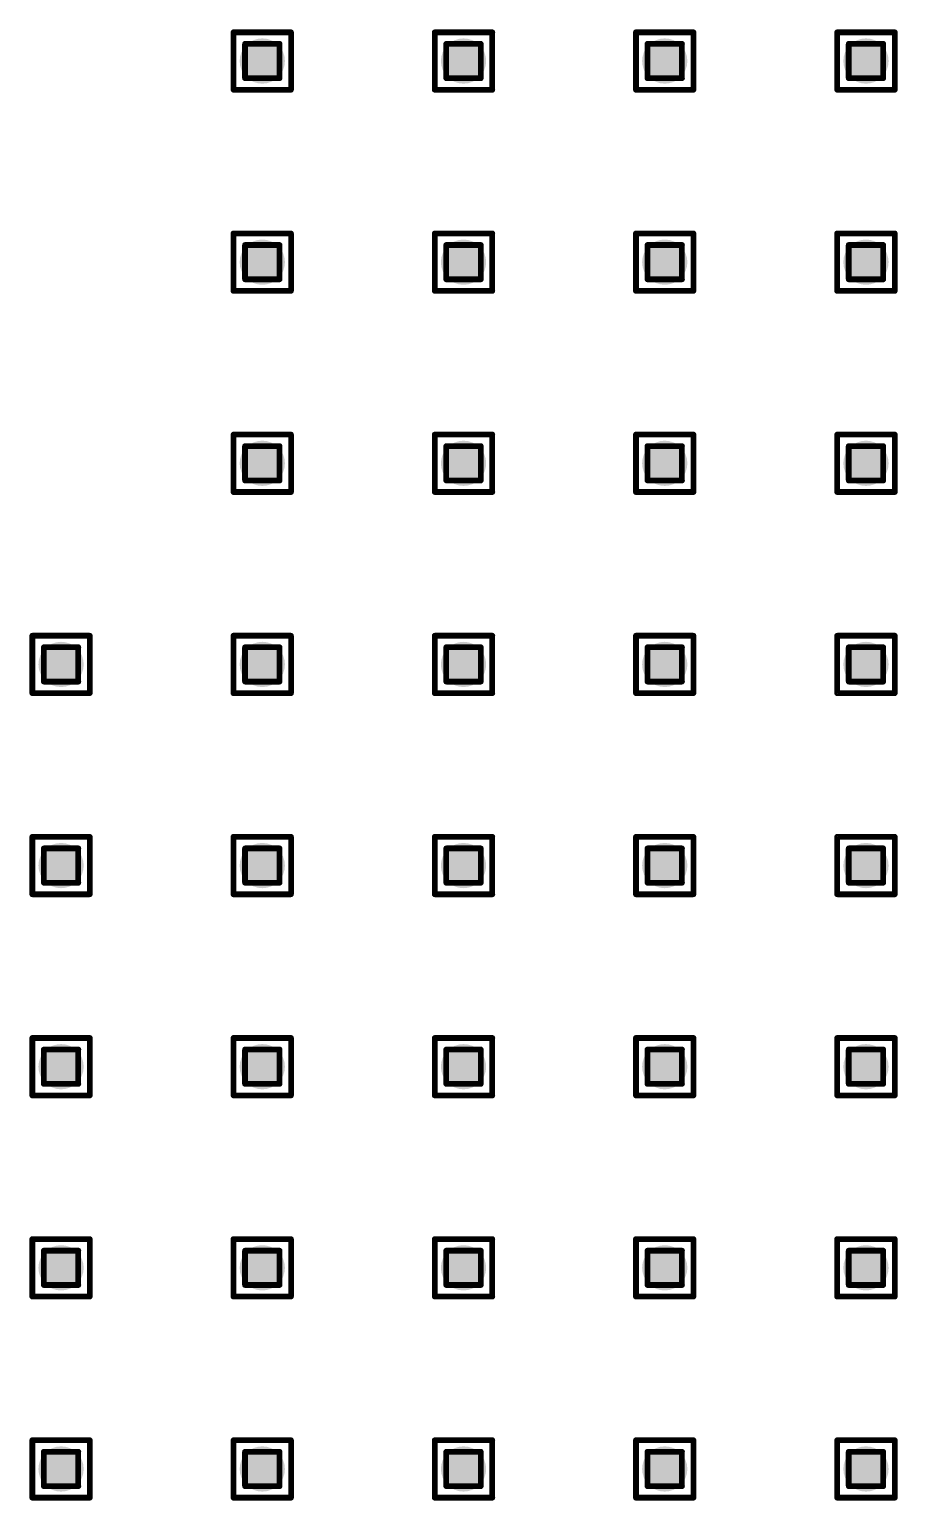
# Model space of a CAD drawing. Header units: millimetres. Extents: x -25 to 478, y -31 to 252.
# Drawn here: x 108.61 to 116.28, y 30.2 to 43.2 of the extents above; entities that cross this region are included whole.
import ezdxf

# ---------------------------------------------------------------- set-up
doc = ezdxf.new("R2010")
doc.units = ezdxf.units.MM
doc.layers.add('DrillDrawing', color=1, linetype='Continuous')
doc.layers.add('ViaHoleLayer', color=16, linetype='Continuous')

msp = doc.modelspace()

# ---------------------------------------------------------------- hatches: boundary and pattern name
at = {"layer": 'ViaHoleLayer'}
h = msp.add_hatch(color=16, dxfattribs=at)
edge = h.paths.add_edge_path()
edge.add_arc((110.668, 42.924), 0.2, 0, 360)
h = msp.add_hatch(color=16, dxfattribs=at)
edge = h.paths.add_edge_path()
edge.add_arc((112.446, 42.924), 0.2, 0, 360)
h = msp.add_hatch(color=16, dxfattribs=at)
edge = h.paths.add_edge_path()
edge.add_arc((114.224, 42.924), 0.2, 0, 360)
h = msp.add_hatch(color=16, dxfattribs=at)
edge = h.paths.add_edge_path()
edge.add_arc((116.002, 42.924), 0.2, 0, 360)
h = msp.add_hatch(color=16, dxfattribs=at)
edge = h.paths.add_edge_path()
edge.add_arc((110.668, 41.146), 0.2, 0, 360)
h = msp.add_hatch(color=16, dxfattribs=at)
edge = h.paths.add_edge_path()
edge.add_arc((112.446, 41.146), 0.2, 0, 360)
h = msp.add_hatch(color=16, dxfattribs=at)
edge = h.paths.add_edge_path()
edge.add_arc((114.224, 41.146), 0.2, 0, 360)
h = msp.add_hatch(color=16, dxfattribs=at)
edge = h.paths.add_edge_path()
edge.add_arc((116.002, 41.146), 0.2, 0, 360)
h = msp.add_hatch(color=16, dxfattribs=at)
edge = h.paths.add_edge_path()
edge.add_arc((110.668, 39.368), 0.2, 0, 360)
h = msp.add_hatch(color=16, dxfattribs=at)
edge = h.paths.add_edge_path()
edge.add_arc((112.446, 39.368), 0.2, 0, 360)
h = msp.add_hatch(color=16, dxfattribs=at)
edge = h.paths.add_edge_path()
edge.add_arc((114.224, 39.368), 0.2, 0, 360)
h = msp.add_hatch(color=16, dxfattribs=at)
edge = h.paths.add_edge_path()
edge.add_arc((116.002, 39.368), 0.2, 0, 360)
h = msp.add_hatch(color=16, dxfattribs=at)
edge = h.paths.add_edge_path()
edge.add_arc((108.89, 37.59), 0.2, 0, 360)
h = msp.add_hatch(color=16, dxfattribs=at)
edge = h.paths.add_edge_path()
edge.add_arc((110.668, 37.59), 0.2, 0, 360)
h = msp.add_hatch(color=16, dxfattribs=at)
edge = h.paths.add_edge_path()
edge.add_arc((112.446, 37.59), 0.2, 0, 360)
h = msp.add_hatch(color=16, dxfattribs=at)
edge = h.paths.add_edge_path()
edge.add_arc((114.224, 37.59), 0.2, 0, 360)
h = msp.add_hatch(color=16, dxfattribs=at)
edge = h.paths.add_edge_path()
edge.add_arc((116.002, 37.59), 0.2, 0, 360)
h = msp.add_hatch(color=16, dxfattribs=at)
edge = h.paths.add_edge_path()
edge.add_arc((108.89, 35.812), 0.2, 0, 360)
h = msp.add_hatch(color=16, dxfattribs=at)
edge = h.paths.add_edge_path()
edge.add_arc((110.668, 35.812), 0.2, 0, 360)
h = msp.add_hatch(color=16, dxfattribs=at)
edge = h.paths.add_edge_path()
edge.add_arc((112.446, 35.812), 0.2, 0, 360)
h = msp.add_hatch(color=16, dxfattribs=at)
edge = h.paths.add_edge_path()
edge.add_arc((114.224, 35.812), 0.2, 0, 360)
h = msp.add_hatch(color=16, dxfattribs=at)
edge = h.paths.add_edge_path()
edge.add_arc((116.002, 35.812), 0.2, 0, 360)
h = msp.add_hatch(color=16, dxfattribs=at)
edge = h.paths.add_edge_path()
edge.add_arc((108.89, 34.034), 0.2, 0, 360)
h = msp.add_hatch(color=16, dxfattribs=at)
edge = h.paths.add_edge_path()
edge.add_arc((110.668, 34.034), 0.2, 0, 360)
h = msp.add_hatch(color=16, dxfattribs=at)
edge = h.paths.add_edge_path()
edge.add_arc((112.446, 34.034), 0.2, 0, 360)
h = msp.add_hatch(color=16, dxfattribs=at)
edge = h.paths.add_edge_path()
edge.add_arc((114.224, 34.034), 0.2, 0, 360)
h = msp.add_hatch(color=16, dxfattribs=at)
edge = h.paths.add_edge_path()
edge.add_arc((116.002, 34.034), 0.2, 0, 360)
h = msp.add_hatch(color=16, dxfattribs=at)
edge = h.paths.add_edge_path()
edge.add_arc((108.89, 32.256), 0.2, 0, 360)
h = msp.add_hatch(color=16, dxfattribs=at)
edge = h.paths.add_edge_path()
edge.add_arc((110.668, 32.256), 0.2, 0, 360)
h = msp.add_hatch(color=16, dxfattribs=at)
edge = h.paths.add_edge_path()
edge.add_arc((112.446, 32.256), 0.2, 0, 360)
h = msp.add_hatch(color=16, dxfattribs=at)
edge = h.paths.add_edge_path()
edge.add_arc((114.224, 32.256), 0.2, 0, 360)
h = msp.add_hatch(color=16, dxfattribs=at)
edge = h.paths.add_edge_path()
edge.add_arc((116.002, 32.256), 0.2, 0, 360)
h = msp.add_hatch(color=16, dxfattribs=at)
edge = h.paths.add_edge_path()
edge.add_arc((108.89, 30.478), 0.2, 0, 360)
h = msp.add_hatch(color=16, dxfattribs=at)
edge = h.paths.add_edge_path()
edge.add_arc((110.668, 30.478), 0.2, 0, 360)
h = msp.add_hatch(color=16, dxfattribs=at)
edge = h.paths.add_edge_path()
edge.add_arc((112.446, 30.478), 0.2, 0, 360)
h = msp.add_hatch(color=16, dxfattribs=at)
edge = h.paths.add_edge_path()
edge.add_arc((114.224, 30.478), 0.2, 0, 360)
h = msp.add_hatch(color=16, dxfattribs=at)
edge = h.paths.add_edge_path()
edge.add_arc((116.002, 30.478), 0.2, 0, 360)

# ---------------------------------------------------------------- linework, layer by layer
at = {"layer": 'DrillDrawing', "const_width": 0.0508}
for points in [[(110.414, 43.178), (110.922, 43.178)], [(110.414, 42.67), (110.414, 43.178)], [(110.922, 42.67), (110.922, 43.178)], [(112.192, 43.178), (112.7, 43.178)], [(112.192, 42.67), (112.192, 43.178)], [(112.7, 42.67), (112.7, 43.178)], [(113.97, 43.178), (114.478, 43.178)], [(113.97, 42.67), (113.97, 43.178)], [(114.478, 42.67), (114.478, 43.178)], [(115.748, 43.178), (116.256, 43.178)], [(115.748, 42.67), (115.748, 43.178)], [(116.256, 42.67), (116.256, 43.178)], [(110.515, 43.076), (110.82, 43.076)], [(110.515, 42.772), (110.515, 43.076)], [(110.82, 42.772), (110.82, 43.076)], [(112.293, 43.076), (112.598, 43.076)], [(112.293, 42.772), (112.293, 43.076)], [(112.598, 42.772), (112.598, 43.076)], [(114.071, 43.076), (114.376, 43.076)], [(114.071, 42.772), (114.071, 43.076)], [(114.376, 42.772), (114.376, 43.076)], [(115.849, 43.076), (116.154, 43.076)], [(115.849, 42.772), (115.849, 43.076)], [(116.154, 42.772), (116.154, 43.076)], [(110.515, 42.772), (110.82, 42.772)], [(112.293, 42.772), (112.598, 42.772)], [(114.071, 42.772), (114.376, 42.772)], [(115.849, 42.772), (116.154, 42.772)], [(110.414, 42.67), (110.922, 42.67)], [(112.192, 42.67), (112.7, 42.67)], [(113.97, 42.67), (114.478, 42.67)], [(115.748, 42.67), (116.256, 42.67)], [(110.414, 41.4), (110.922, 41.4)], [(110.414, 40.892), (110.414, 41.4)], [(110.922, 40.892), (110.922, 41.4)], [(112.192, 41.4), (112.7, 41.4)], [(112.192, 40.892), (112.192, 41.4)], [(112.7, 40.892), (112.7, 41.4)], [(113.97, 41.4), (114.478, 41.4)], [(113.97, 40.892), (113.97, 41.4)], [(114.478, 40.892), (114.478, 41.4)], [(115.748, 41.4), (116.256, 41.4)], [(115.748, 40.892), (115.748, 41.4)], [(116.256, 40.892), (116.256, 41.4)], [(110.515, 41.298), (110.82, 41.298)], [(110.515, 40.994), (110.515, 41.298)], [(110.82, 40.994), (110.82, 41.298)], [(112.293, 41.298), (112.598, 41.298)], [(112.293, 40.994), (112.293, 41.298)], [(112.598, 40.994), (112.598, 41.298)], [(114.071, 41.298), (114.376, 41.298)], [(114.071, 40.994), (114.071, 41.298)], [(114.376, 40.994), (114.376, 41.298)], [(115.849, 41.298), (116.154, 41.298)], [(115.849, 40.994), (115.849, 41.298)], [(116.154, 40.994), (116.154, 41.298)], [(110.515, 40.994), (110.82, 40.994)], [(112.293, 40.994), (112.598, 40.994)], [(114.071, 40.994), (114.376, 40.994)], [(115.849, 40.994), (116.154, 40.994)], [(110.414, 40.892), (110.922, 40.892)], [(112.192, 40.892), (112.7, 40.892)], [(113.97, 40.892), (114.478, 40.892)], [(115.748, 40.892), (116.256, 40.892)], [(110.414, 39.622), (110.922, 39.622)], [(110.414, 39.114), (110.414, 39.622)], [(110.515, 39.52), (110.82, 39.52)], [(110.515, 39.216), (110.515, 39.52)], [(110.82, 39.216), (110.82, 39.52)], [(110.922, 39.114), (110.922, 39.622)], [(112.192, 39.622), (112.7, 39.622)], [(112.192, 39.114), (112.192, 39.622)], [(112.293, 39.52), (112.598, 39.52)], [(112.293, 39.216), (112.293, 39.52)], [(112.598, 39.216), (112.598, 39.52)], [(112.7, 39.114), (112.7, 39.622)], [(113.97, 39.622), (114.478, 39.622)], [(113.97, 39.114), (113.97, 39.622)], [(114.071, 39.52), (114.376, 39.52)], [(114.071, 39.216), (114.071, 39.52)], [(114.376, 39.216), (114.376, 39.52)], [(114.478, 39.114), (114.478, 39.622)], [(115.748, 39.622), (116.256, 39.622)], [(115.748, 39.114), (115.748, 39.622)], [(115.849, 39.52), (116.154, 39.52)], [(115.849, 39.216), (115.849, 39.52)], [(116.154, 39.216), (116.154, 39.52)], [(116.256, 39.114), (116.256, 39.622)], [(110.515, 39.216), (110.82, 39.216)], [(112.293, 39.216), (112.598, 39.216)], [(114.071, 39.216), (114.376, 39.216)], [(115.849, 39.216), (116.154, 39.216)], [(110.414, 39.114), (110.922, 39.114)], [(112.192, 39.114), (112.7, 39.114)], [(113.97, 39.114), (114.478, 39.114)], [(115.748, 39.114), (116.256, 39.114)], [(108.636, 37.844), (109.144, 37.844)], [(108.636, 37.336), (108.636, 37.844)], [(109.144, 37.336), (109.144, 37.844)], [(110.414, 37.844), (110.922, 37.844)], [(110.414, 37.336), (110.414, 37.844)], [(110.922, 37.336), (110.922, 37.844)], [(112.192, 37.844), (112.7, 37.844)], [(112.192, 37.336), (112.192, 37.844)], [(112.7, 37.336), (112.7, 37.844)], [(113.97, 37.844), (114.478, 37.844)], [(113.97, 37.336), (113.97, 37.844)], [(114.478, 37.336), (114.478, 37.844)], [(115.748, 37.844), (116.256, 37.844)], [(115.748, 37.336), (115.748, 37.844)], [(116.256, 37.336), (116.256, 37.844)], [(108.737, 37.742), (109.042, 37.742)], [(108.737, 37.438), (108.737, 37.742)], [(109.042, 37.438), (109.042, 37.742)], [(110.515, 37.742), (110.82, 37.742)], [(110.515, 37.438), (110.515, 37.742)], [(110.82, 37.438), (110.82, 37.742)], [(112.293, 37.742), (112.598, 37.742)], [(112.293, 37.438), (112.293, 37.742)], [(112.598, 37.438), (112.598, 37.742)], [(114.071, 37.742), (114.376, 37.742)], [(114.071, 37.438), (114.071, 37.742)], [(114.376, 37.438), (114.376, 37.742)], [(115.849, 37.742), (116.154, 37.742)], [(115.849, 37.438), (115.849, 37.742)], [(116.154, 37.438), (116.154, 37.742)], [(108.737, 37.438), (109.042, 37.438)], [(110.515, 37.438), (110.82, 37.438)], [(112.293, 37.438), (112.598, 37.438)], [(114.071, 37.438), (114.376, 37.438)], [(115.849, 37.438), (116.154, 37.438)], [(108.636, 37.336), (109.144, 37.336)], [(110.414, 37.336), (110.922, 37.336)], [(112.192, 37.336), (112.7, 37.336)], [(113.97, 37.336), (114.478, 37.336)], [(115.748, 37.336), (116.256, 37.336)], [(108.636, 36.066), (109.144, 36.066)], [(108.636, 35.558), (108.636, 36.066)], [(109.144, 35.558), (109.144, 36.066)], [(110.414, 36.066), (110.922, 36.066)], [(110.414, 35.558), (110.414, 36.066)], [(110.922, 35.558), (110.922, 36.066)], [(112.192, 36.066), (112.7, 36.066)], [(112.192, 35.558), (112.192, 36.066)], [(112.7, 35.558), (112.7, 36.066)], [(113.97, 36.066), (114.478, 36.066)], [(113.97, 35.558), (113.97, 36.066)], [(114.478, 35.558), (114.478, 36.066)], [(115.748, 36.066), (116.256, 36.066)], [(115.748, 35.558), (115.748, 36.066)], [(116.256, 35.558), (116.256, 36.066)], [(108.737, 35.964), (109.042, 35.964)], [(108.737, 35.66), (108.737, 35.964)], [(109.042, 35.66), (109.042, 35.964)], [(110.515, 35.964), (110.82, 35.964)], [(110.515, 35.66), (110.515, 35.964)], [(110.82, 35.66), (110.82, 35.964)], [(112.293, 35.964), (112.598, 35.964)], [(112.293, 35.66), (112.293, 35.964)], [(112.598, 35.66), (112.598, 35.964)], [(114.071, 35.964), (114.376, 35.964)], [(114.071, 35.66), (114.071, 35.964)], [(114.376, 35.66), (114.376, 35.964)], [(115.849, 35.964), (116.154, 35.964)], [(115.849, 35.66), (115.849, 35.964)], [(116.154, 35.66), (116.154, 35.964)], [(108.737, 35.66), (109.042, 35.66)], [(110.515, 35.66), (110.82, 35.66)], [(112.293, 35.66), (112.598, 35.66)], [(114.071, 35.66), (114.376, 35.66)], [(115.849, 35.66), (116.154, 35.66)], [(108.636, 35.558), (109.144, 35.558)], [(110.414, 35.558), (110.922, 35.558)], [(112.192, 35.558), (112.7, 35.558)], [(113.97, 35.558), (114.478, 35.558)], [(115.748, 35.558), (116.256, 35.558)], [(108.636, 34.288), (109.144, 34.288)], [(108.636, 33.78), (108.636, 34.288)], [(108.737, 34.186), (109.042, 34.186)], [(108.737, 33.882), (108.737, 34.186)], [(109.042, 33.882), (109.042, 34.186)], [(109.144, 33.78), (109.144, 34.288)], [(110.414, 34.288), (110.922, 34.288)], [(110.414, 33.78), (110.414, 34.288)], [(110.515, 34.186), (110.82, 34.186)], [(110.515, 33.882), (110.515, 34.186)], [(110.82, 33.882), (110.82, 34.186)], [(110.922, 33.78), (110.922, 34.288)], [(112.192, 34.288), (112.7, 34.288)], [(112.192, 33.78), (112.192, 34.288)], [(112.293, 34.186), (112.598, 34.186)], [(112.293, 33.882), (112.293, 34.186)], [(112.598, 33.882), (112.598, 34.186)], [(112.7, 33.78), (112.7, 34.288)], [(113.97, 34.288), (114.478, 34.288)], [(113.97, 33.78), (113.97, 34.288)], [(114.071, 34.186), (114.376, 34.186)], [(114.071, 33.882), (114.071, 34.186)], [(114.376, 33.882), (114.376, 34.186)], [(114.478, 33.78), (114.478, 34.288)], [(115.748, 34.288), (116.256, 34.288)], [(115.748, 33.78), (115.748, 34.288)], [(115.849, 34.186), (116.154, 34.186)], [(115.849, 33.882), (115.849, 34.186)], [(116.154, 33.882), (116.154, 34.186)], [(116.256, 33.78), (116.256, 34.288)], [(108.737, 33.882), (109.042, 33.882)], [(110.515, 33.882), (110.82, 33.882)], [(112.293, 33.882), (112.598, 33.882)], [(114.071, 33.882), (114.376, 33.882)], [(115.849, 33.882), (116.154, 33.882)], [(108.636, 33.78), (109.144, 33.78)], [(110.414, 33.78), (110.922, 33.78)], [(112.192, 33.78), (112.7, 33.78)], [(113.97, 33.78), (114.478, 33.78)], [(115.748, 33.78), (116.256, 33.78)], [(108.636, 32.51), (109.144, 32.51)], [(108.636, 32.002), (108.636, 32.51)], [(109.144, 32.002), (109.144, 32.51)], [(110.414, 32.51), (110.922, 32.51)], [(110.414, 32.002), (110.414, 32.51)], [(110.922, 32.002), (110.922, 32.51)], [(112.192, 32.51), (112.7, 32.51)], [(112.192, 32.002), (112.192, 32.51)], [(112.7, 32.002), (112.7, 32.51)], [(113.97, 32.51), (114.478, 32.51)], [(113.97, 32.002), (113.97, 32.51)], [(114.478, 32.002), (114.478, 32.51)], [(115.748, 32.51), (116.256, 32.51)], [(115.748, 32.002), (115.748, 32.51)], [(116.256, 32.002), (116.256, 32.51)], [(108.737, 32.408), (109.042, 32.408)], [(108.737, 32.104), (108.737, 32.408)], [(109.042, 32.104), (109.042, 32.408)], [(110.515, 32.408), (110.82, 32.408)], [(110.515, 32.104), (110.515, 32.408)], [(110.82, 32.104), (110.82, 32.408)], [(112.293, 32.408), (112.598, 32.408)], [(112.293, 32.104), (112.293, 32.408)], [(112.598, 32.104), (112.598, 32.408)], [(114.071, 32.408), (114.376, 32.408)], [(114.071, 32.104), (114.071, 32.408)], [(114.376, 32.104), (114.376, 32.408)], [(115.849, 32.408), (116.154, 32.408)], [(115.849, 32.104), (115.849, 32.408)], [(116.154, 32.104), (116.154, 32.408)], [(108.737, 32.104), (109.042, 32.104)], [(110.515, 32.104), (110.82, 32.104)], [(112.293, 32.104), (112.598, 32.104)], [(114.071, 32.104), (114.376, 32.104)], [(115.849, 32.104), (116.154, 32.104)], [(108.636, 32.002), (109.144, 32.002)], [(110.414, 32.002), (110.922, 32.002)], [(112.192, 32.002), (112.7, 32.002)], [(113.97, 32.002), (114.478, 32.002)], [(115.748, 32.002), (116.256, 32.002)], [(108.636, 30.732), (109.144, 30.732)], [(108.636, 30.224), (108.636, 30.732)], [(109.144, 30.224), (109.144, 30.732)], [(110.414, 30.732), (110.922, 30.732)], [(110.414, 30.224), (110.414, 30.732)], [(110.922, 30.224), (110.922, 30.732)], [(112.192, 30.732), (112.7, 30.732)], [(112.192, 30.224), (112.192, 30.732)], [(112.7, 30.224), (112.7, 30.732)], [(113.97, 30.732), (114.478, 30.732)], [(113.97, 30.224), (113.97, 30.732)], [(114.478, 30.224), (114.478, 30.732)], [(115.748, 30.732), (116.256, 30.732)], [(115.748, 30.224), (115.748, 30.732)], [(116.256, 30.224), (116.256, 30.732)], [(108.737, 30.63), (109.042, 30.63)], [(108.737, 30.326), (108.737, 30.63)], [(109.042, 30.326), (109.042, 30.63)], [(110.515, 30.63), (110.82, 30.63)], [(110.515, 30.326), (110.515, 30.63)], [(110.82, 30.326), (110.82, 30.63)], [(112.293, 30.63), (112.598, 30.63)], [(112.293, 30.326), (112.293, 30.63)], [(112.598, 30.326), (112.598, 30.63)], [(114.071, 30.63), (114.376, 30.63)], [(114.071, 30.326), (114.071, 30.63)], [(114.376, 30.326), (114.376, 30.63)], [(115.849, 30.63), (116.154, 30.63)], [(115.849, 30.326), (115.849, 30.63)], [(116.154, 30.326), (116.154, 30.63)], [(108.737, 30.326), (109.042, 30.326)], [(110.515, 30.326), (110.82, 30.326)], [(112.293, 30.326), (112.598, 30.326)], [(114.071, 30.326), (114.376, 30.326)], [(115.849, 30.326), (116.154, 30.326)], [(108.636, 30.224), (109.144, 30.224)], [(110.414, 30.224), (110.922, 30.224)], [(112.192, 30.224), (112.7, 30.224)], [(113.97, 30.224), (114.478, 30.224)], [(115.748, 30.224), (116.256, 30.224)]]:
    msp.add_lwpolyline(points, dxfattribs=at)
at = {"layer": 'DrillDrawing', "const_width": 0.0254}
for points in [[(110.401, 43.178, 1), (110.427, 43.178, 1)], [(110.401, 43.178, 1), (110.427, 43.178, 1)], [(110.909, 43.178, 1), (110.934, 43.178, 1)], [(110.909, 43.178, 1), (110.934, 43.178, 1)], [(112.179, 43.178, 1), (112.204, 43.178, 1)], [(112.179, 43.178, 1), (112.204, 43.178, 1)], [(112.687, 43.178, 1), (112.713, 43.178, 1)], [(112.687, 43.178, 1), (112.713, 43.178, 1)], [(113.957, 43.178, 1), (113.983, 43.178, 1)], [(113.957, 43.178, 1), (113.983, 43.178, 1)], [(114.465, 43.178, 1), (114.49, 43.178, 1)], [(114.465, 43.178, 1), (114.49, 43.178, 1)], [(115.735, 43.178, 1), (115.76, 43.178, 1)], [(115.735, 43.178, 1), (115.76, 43.178, 1)], [(116.243, 43.178, 1), (116.269, 43.178, 1)], [(116.243, 43.178, 1), (116.269, 43.178, 1)], [(110.503, 43.076, 1), (110.528, 43.076, 1)], [(110.503, 43.076, 1), (110.528, 43.076, 1)], [(110.808, 43.076, 1), (110.833, 43.076, 1)], [(110.808, 43.076, 1), (110.833, 43.076, 1)], [(112.281, 43.076, 1), (112.306, 43.076, 1)], [(112.281, 43.076, 1), (112.306, 43.076, 1)], [(112.585, 43.076, 1), (112.611, 43.076, 1)], [(112.585, 43.076, 1), (112.611, 43.076, 1)], [(114.059, 43.076, 1), (114.084, 43.076, 1)], [(114.059, 43.076, 1), (114.084, 43.076, 1)], [(114.364, 43.076, 1), (114.389, 43.076, 1)], [(114.364, 43.076, 1), (114.389, 43.076, 1)], [(115.837, 43.076, 1), (115.862, 43.076, 1)], [(115.837, 43.076, 1), (115.862, 43.076, 1)], [(116.141, 43.076, 1), (116.167, 43.076, 1)], [(116.141, 43.076, 1), (116.167, 43.076, 1)], [(110.503, 42.772, 1), (110.528, 42.772, 1)], [(110.503, 42.772, 1), (110.528, 42.772, 1)], [(110.808, 42.772, 1), (110.833, 42.772, 1)], [(110.808, 42.772, 1), (110.833, 42.772, 1)], [(112.281, 42.772, 1), (112.306, 42.772, 1)], [(112.281, 42.772, 1), (112.306, 42.772, 1)], [(112.585, 42.772, 1), (112.611, 42.772, 1)], [(112.585, 42.772, 1), (112.611, 42.772, 1)], [(114.059, 42.772, 1), (114.084, 42.772, 1)], [(114.059, 42.772, 1), (114.084, 42.772, 1)], [(114.364, 42.772, 1), (114.389, 42.772, 1)], [(114.364, 42.772, 1), (114.389, 42.772, 1)], [(115.837, 42.772, 1), (115.862, 42.772, 1)], [(115.837, 42.772, 1), (115.862, 42.772, 1)], [(116.141, 42.772, 1), (116.167, 42.772, 1)], [(116.141, 42.772, 1), (116.167, 42.772, 1)], [(110.401, 42.67, 1), (110.427, 42.67, 1)], [(110.401, 42.67, 1), (110.427, 42.67, 1)], [(110.909, 42.67, 1), (110.934, 42.67, 1)], [(110.909, 42.67, 1), (110.934, 42.67, 1)], [(112.179, 42.67, 1), (112.204, 42.67, 1)], [(112.179, 42.67, 1), (112.204, 42.67, 1)], [(112.687, 42.67, 1), (112.713, 42.67, 1)], [(112.687, 42.67, 1), (112.713, 42.67, 1)], [(113.957, 42.67, 1), (113.983, 42.67, 1)], [(113.957, 42.67, 1), (113.983, 42.67, 1)], [(114.465, 42.67, 1), (114.49, 42.67, 1)], [(114.465, 42.67, 1), (114.49, 42.67, 1)], [(115.735, 42.67, 1), (115.76, 42.67, 1)], [(115.735, 42.67, 1), (115.76, 42.67, 1)], [(116.243, 42.67, 1), (116.269, 42.67, 1)], [(116.243, 42.67, 1), (116.269, 42.67, 1)], [(110.401, 41.4, 1), (110.427, 41.4, 1)], [(110.401, 41.4, 1), (110.427, 41.4, 1)], [(110.909, 41.4, 1), (110.934, 41.4, 1)], [(110.909, 41.4, 1), (110.934, 41.4, 1)], [(112.179, 41.4, 1), (112.204, 41.4, 1)], [(112.179, 41.4, 1), (112.204, 41.4, 1)], [(112.687, 41.4, 1), (112.713, 41.4, 1)], [(112.687, 41.4, 1), (112.713, 41.4, 1)], [(113.957, 41.4, 1), (113.983, 41.4, 1)], [(113.957, 41.4, 1), (113.983, 41.4, 1)], [(114.465, 41.4, 1), (114.49, 41.4, 1)], [(114.465, 41.4, 1), (114.49, 41.4, 1)], [(115.735, 41.4, 1), (115.76, 41.4, 1)], [(115.735, 41.4, 1), (115.76, 41.4, 1)], [(116.243, 41.4, 1), (116.269, 41.4, 1)], [(116.243, 41.4, 1), (116.269, 41.4, 1)], [(110.503, 41.298, 1), (110.528, 41.298, 1)], [(110.503, 41.298, 1), (110.528, 41.298, 1)], [(110.808, 41.298, 1), (110.833, 41.298, 1)], [(110.808, 41.298, 1), (110.833, 41.298, 1)], [(112.281, 41.298, 1), (112.306, 41.298, 1)], [(112.281, 41.298, 1), (112.306, 41.298, 1)], [(112.585, 41.298, 1), (112.611, 41.298, 1)], [(112.585, 41.298, 1), (112.611, 41.298, 1)], [(114.059, 41.298, 1), (114.084, 41.298, 1)], [(114.059, 41.298, 1), (114.084, 41.298, 1)], [(114.364, 41.298, 1), (114.389, 41.298, 1)], [(114.364, 41.298, 1), (114.389, 41.298, 1)], [(115.837, 41.298, 1), (115.862, 41.298, 1)], [(115.837, 41.298, 1), (115.862, 41.298, 1)], [(116.141, 41.298, 1), (116.167, 41.298, 1)], [(116.141, 41.298, 1), (116.167, 41.298, 1)], [(110.503, 40.994, 1), (110.528, 40.994, 1)], [(110.503, 40.994, 1), (110.528, 40.994, 1)], [(110.808, 40.994, 1), (110.833, 40.994, 1)], [(110.808, 40.994, 1), (110.833, 40.994, 1)], [(112.281, 40.994, 1), (112.306, 40.994, 1)], [(112.281, 40.994, 1), (112.306, 40.994, 1)], [(112.585, 40.994, 1), (112.611, 40.994, 1)], [(112.585, 40.994, 1), (112.611, 40.994, 1)], [(114.059, 40.994, 1), (114.084, 40.994, 1)], [(114.059, 40.994, 1), (114.084, 40.994, 1)], [(114.364, 40.994, 1), (114.389, 40.994, 1)], [(114.364, 40.994, 1), (114.389, 40.994, 1)], [(115.837, 40.994, 1), (115.862, 40.994, 1)], [(115.837, 40.994, 1), (115.862, 40.994, 1)], [(116.141, 40.994, 1), (116.167, 40.994, 1)], [(116.141, 40.994, 1), (116.167, 40.994, 1)], [(110.401, 40.892, 1), (110.427, 40.892, 1)], [(110.401, 40.892, 1), (110.427, 40.892, 1)], [(110.909, 40.892, 1), (110.934, 40.892, 1)], [(110.909, 40.892, 1), (110.934, 40.892, 1)], [(112.179, 40.892, 1), (112.204, 40.892, 1)], [(112.179, 40.892, 1), (112.204, 40.892, 1)], [(112.687, 40.892, 1), (112.713, 40.892, 1)], [(112.687, 40.892, 1), (112.713, 40.892, 1)], [(113.957, 40.892, 1), (113.983, 40.892, 1)], [(113.957, 40.892, 1), (113.983, 40.892, 1)], [(114.465, 40.892, 1), (114.49, 40.892, 1)], [(114.465, 40.892, 1), (114.49, 40.892, 1)], [(115.735, 40.892, 1), (115.76, 40.892, 1)], [(115.735, 40.892, 1), (115.76, 40.892, 1)], [(116.243, 40.892, 1), (116.269, 40.892, 1)], [(116.243, 40.892, 1), (116.269, 40.892, 1)], [(110.401, 39.622, 1), (110.427, 39.622, 1)], [(110.401, 39.622, 1), (110.427, 39.622, 1)], [(110.503, 39.52, 1), (110.528, 39.52, 1)], [(110.503, 39.52, 1), (110.528, 39.52, 1)], [(110.808, 39.52, 1), (110.833, 39.52, 1)], [(110.808, 39.52, 1), (110.833, 39.52, 1)], [(110.909, 39.622, 1), (110.934, 39.622, 1)], [(110.909, 39.622, 1), (110.934, 39.622, 1)], [(112.179, 39.622, 1), (112.204, 39.622, 1)], [(112.179, 39.622, 1), (112.204, 39.622, 1)], [(112.281, 39.52, 1), (112.306, 39.52, 1)], [(112.281, 39.52, 1), (112.306, 39.52, 1)], [(112.585, 39.52, 1), (112.611, 39.52, 1)], [(112.585, 39.52, 1), (112.611, 39.52, 1)], [(112.687, 39.622, 1), (112.713, 39.622, 1)], [(112.687, 39.622, 1), (112.713, 39.622, 1)], [(113.957, 39.622, 1), (113.983, 39.622, 1)], [(113.957, 39.622, 1), (113.983, 39.622, 1)], [(114.059, 39.52, 1), (114.084, 39.52, 1)], [(114.059, 39.52, 1), (114.084, 39.52, 1)], [(114.364, 39.52, 1), (114.389, 39.52, 1)], [(114.364, 39.52, 1), (114.389, 39.52, 1)], [(114.465, 39.622, 1), (114.49, 39.622, 1)], [(114.465, 39.622, 1), (114.49, 39.622, 1)], [(115.735, 39.622, 1), (115.76, 39.622, 1)], [(115.735, 39.622, 1), (115.76, 39.622, 1)], [(115.837, 39.52, 1), (115.862, 39.52, 1)], [(115.837, 39.52, 1), (115.862, 39.52, 1)], [(116.141, 39.52, 1), (116.167, 39.52, 1)], [(116.141, 39.52, 1), (116.167, 39.52, 1)], [(116.243, 39.622, 1), (116.269, 39.622, 1)], [(116.243, 39.622, 1), (116.269, 39.622, 1)], [(110.503, 39.216, 1), (110.528, 39.216, 1)], [(110.503, 39.216, 1), (110.528, 39.216, 1)], [(110.808, 39.216, 1), (110.833, 39.216, 1)], [(110.808, 39.216, 1), (110.833, 39.216, 1)], [(112.281, 39.216, 1), (112.306, 39.216, 1)], [(112.281, 39.216, 1), (112.306, 39.216, 1)], [(112.585, 39.216, 1), (112.611, 39.216, 1)], [(112.585, 39.216, 1), (112.611, 39.216, 1)], [(114.059, 39.216, 1), (114.084, 39.216, 1)], [(114.059, 39.216, 1), (114.084, 39.216, 1)], [(114.364, 39.216, 1), (114.389, 39.216, 1)], [(114.364, 39.216, 1), (114.389, 39.216, 1)], [(115.837, 39.216, 1), (115.862, 39.216, 1)], [(115.837, 39.216, 1), (115.862, 39.216, 1)], [(116.141, 39.216, 1), (116.167, 39.216, 1)], [(116.141, 39.216, 1), (116.167, 39.216, 1)], [(110.401, 39.114, 1), (110.427, 39.114, 1)], [(110.401, 39.114, 1), (110.427, 39.114, 1)], [(110.909, 39.114, 1), (110.934, 39.114, 1)], [(110.909, 39.114, 1), (110.934, 39.114, 1)], [(112.179, 39.114, 1), (112.204, 39.114, 1)], [(112.179, 39.114, 1), (112.204, 39.114, 1)], [(112.687, 39.114, 1), (112.713, 39.114, 1)], [(112.687, 39.114, 1), (112.713, 39.114, 1)], [(113.957, 39.114, 1), (113.983, 39.114, 1)], [(113.957, 39.114, 1), (113.983, 39.114, 1)], [(114.465, 39.114, 1), (114.49, 39.114, 1)], [(114.465, 39.114, 1), (114.49, 39.114, 1)], [(115.735, 39.114, 1), (115.76, 39.114, 1)], [(115.735, 39.114, 1), (115.76, 39.114, 1)], [(116.243, 39.114, 1), (116.269, 39.114, 1)], [(116.243, 39.114, 1), (116.269, 39.114, 1)], [(108.623, 37.844, 1), (108.648, 37.844, 1)], [(108.623, 37.844, 1), (108.648, 37.844, 1)], [(109.131, 37.844, 1), (109.156, 37.844, 1)], [(109.131, 37.844, 1), (109.156, 37.844, 1)], [(110.401, 37.844, 1), (110.427, 37.844, 1)], [(110.401, 37.844, 1), (110.427, 37.844, 1)], [(110.909, 37.844, 1), (110.934, 37.844, 1)], [(110.909, 37.844, 1), (110.934, 37.844, 1)], [(112.179, 37.844, 1), (112.204, 37.844, 1)], [(112.179, 37.844, 1), (112.204, 37.844, 1)], [(112.687, 37.844, 1), (112.713, 37.844, 1)], [(112.687, 37.844, 1), (112.713, 37.844, 1)], [(113.957, 37.844, 1), (113.983, 37.844, 1)], [(113.957, 37.844, 1), (113.983, 37.844, 1)], [(114.465, 37.844, 1), (114.49, 37.844, 1)], [(114.465, 37.844, 1), (114.49, 37.844, 1)], [(115.735, 37.844, 1), (115.76, 37.844, 1)], [(115.735, 37.844, 1), (115.76, 37.844, 1)], [(116.243, 37.844, 1), (116.269, 37.844, 1)], [(116.243, 37.844, 1), (116.269, 37.844, 1)], [(108.725, 37.742, 1), (108.75, 37.742, 1)], [(108.725, 37.742, 1), (108.75, 37.742, 1)], [(109.029, 37.742, 1), (109.055, 37.742, 1)], [(109.029, 37.742, 1), (109.055, 37.742, 1)], [(110.503, 37.742, 1), (110.528, 37.742, 1)], [(110.503, 37.742, 1), (110.528, 37.742, 1)], [(110.808, 37.742, 1), (110.833, 37.742, 1)], [(110.808, 37.742, 1), (110.833, 37.742, 1)], [(112.281, 37.742, 1), (112.306, 37.742, 1)], [(112.281, 37.742, 1), (112.306, 37.742, 1)], [(112.585, 37.742, 1), (112.611, 37.742, 1)], [(112.585, 37.742, 1), (112.611, 37.742, 1)], [(114.059, 37.742, 1), (114.084, 37.742, 1)], [(114.059, 37.742, 1), (114.084, 37.742, 1)], [(114.364, 37.742, 1), (114.389, 37.742, 1)], [(114.364, 37.742, 1), (114.389, 37.742, 1)], [(115.837, 37.742, 1), (115.862, 37.742, 1)], [(115.837, 37.742, 1), (115.862, 37.742, 1)], [(116.141, 37.742, 1), (116.167, 37.742, 1)], [(116.141, 37.742, 1), (116.167, 37.742, 1)], [(108.725, 37.438, 1), (108.75, 37.438, 1)], [(108.725, 37.438, 1), (108.75, 37.438, 1)], [(109.029, 37.438, 1), (109.055, 37.438, 1)], [(109.029, 37.438, 1), (109.055, 37.438, 1)], [(110.503, 37.438, 1), (110.528, 37.438, 1)], [(110.503, 37.438, 1), (110.528, 37.438, 1)], [(110.808, 37.438, 1), (110.833, 37.438, 1)], [(110.808, 37.438, 1), (110.833, 37.438, 1)], [(112.281, 37.438, 1), (112.306, 37.438, 1)], [(112.281, 37.438, 1), (112.306, 37.438, 1)], [(112.585, 37.438, 1), (112.611, 37.438, 1)], [(112.585, 37.438, 1), (112.611, 37.438, 1)], [(114.059, 37.438, 1), (114.084, 37.438, 1)], [(114.059, 37.438, 1), (114.084, 37.438, 1)], [(114.364, 37.438, 1), (114.389, 37.438, 1)], [(114.364, 37.438, 1), (114.389, 37.438, 1)], [(115.837, 37.438, 1), (115.862, 37.438, 1)], [(115.837, 37.438, 1), (115.862, 37.438, 1)], [(116.141, 37.438, 1), (116.167, 37.438, 1)], [(116.141, 37.438, 1), (116.167, 37.438, 1)], [(108.623, 37.336, 1), (108.648, 37.336, 1)], [(108.623, 37.336, 1), (108.648, 37.336, 1)], [(109.131, 37.336, 1), (109.156, 37.336, 1)], [(109.131, 37.336, 1), (109.156, 37.336, 1)], [(110.401, 37.336, 1), (110.427, 37.336, 1)], [(110.401, 37.336, 1), (110.427, 37.336, 1)], [(110.909, 37.336, 1), (110.934, 37.336, 1)], [(110.909, 37.336, 1), (110.934, 37.336, 1)], [(112.179, 37.336, 1), (112.204, 37.336, 1)], [(112.179, 37.336, 1), (112.204, 37.336, 1)], [(112.687, 37.336, 1), (112.713, 37.336, 1)], [(112.687, 37.336, 1), (112.713, 37.336, 1)], [(113.957, 37.336, 1), (113.983, 37.336, 1)], [(113.957, 37.336, 1), (113.983, 37.336, 1)], [(114.465, 37.336, 1), (114.49, 37.336, 1)], [(114.465, 37.336, 1), (114.49, 37.336, 1)], [(115.735, 37.336, 1), (115.76, 37.336, 1)], [(115.735, 37.336, 1), (115.76, 37.336, 1)], [(116.243, 37.336, 1), (116.269, 37.336, 1)], [(116.243, 37.336, 1), (116.269, 37.336, 1)], [(108.623, 36.066, 1), (108.648, 36.066, 1)], [(108.623, 36.066, 1), (108.648, 36.066, 1)], [(109.131, 36.066, 1), (109.156, 36.066, 1)], [(109.131, 36.066, 1), (109.156, 36.066, 1)], [(110.401, 36.066, 1), (110.427, 36.066, 1)], [(110.401, 36.066, 1), (110.427, 36.066, 1)], [(110.909, 36.066, 1), (110.934, 36.066, 1)], [(110.909, 36.066, 1), (110.934, 36.066, 1)], [(112.179, 36.066, 1), (112.204, 36.066, 1)], [(112.179, 36.066, 1), (112.204, 36.066, 1)], [(112.687, 36.066, 1), (112.713, 36.066, 1)], [(112.687, 36.066, 1), (112.713, 36.066, 1)], [(113.957, 36.066, 1), (113.983, 36.066, 1)], [(113.957, 36.066, 1), (113.983, 36.066, 1)], [(114.465, 36.066, 1), (114.49, 36.066, 1)], [(114.465, 36.066, 1), (114.49, 36.066, 1)], [(115.735, 36.066, 1), (115.76, 36.066, 1)], [(115.735, 36.066, 1), (115.76, 36.066, 1)], [(116.243, 36.066, 1), (116.269, 36.066, 1)], [(116.243, 36.066, 1), (116.269, 36.066, 1)], [(108.725, 35.964, 1), (108.75, 35.964, 1)], [(108.725, 35.964, 1), (108.75, 35.964, 1)], [(109.029, 35.964, 1), (109.055, 35.964, 1)], [(109.029, 35.964, 1), (109.055, 35.964, 1)], [(110.503, 35.964, 1), (110.528, 35.964, 1)], [(110.503, 35.964, 1), (110.528, 35.964, 1)], [(110.808, 35.964, 1), (110.833, 35.964, 1)], [(110.808, 35.964, 1), (110.833, 35.964, 1)], [(112.281, 35.964, 1), (112.306, 35.964, 1)], [(112.281, 35.964, 1), (112.306, 35.964, 1)], [(112.585, 35.964, 1), (112.611, 35.964, 1)], [(112.585, 35.964, 1), (112.611, 35.964, 1)], [(114.059, 35.964, 1), (114.084, 35.964, 1)], [(114.059, 35.964, 1), (114.084, 35.964, 1)], [(114.364, 35.964, 1), (114.389, 35.964, 1)], [(114.364, 35.964, 1), (114.389, 35.964, 1)], [(115.837, 35.964, 1), (115.862, 35.964, 1)], [(115.837, 35.964, 1), (115.862, 35.964, 1)], [(116.141, 35.964, 1), (116.167, 35.964, 1)], [(116.141, 35.964, 1), (116.167, 35.964, 1)], [(108.725, 35.66, 1), (108.75, 35.66, 1)], [(108.725, 35.66, 1), (108.75, 35.66, 1)], [(109.029, 35.66, 1), (109.055, 35.66, 1)], [(109.029, 35.66, 1), (109.055, 35.66, 1)], [(110.503, 35.66, 1), (110.528, 35.66, 1)], [(110.503, 35.66, 1), (110.528, 35.66, 1)], [(110.808, 35.66, 1), (110.833, 35.66, 1)], [(110.808, 35.66, 1), (110.833, 35.66, 1)], [(112.281, 35.66, 1), (112.306, 35.66, 1)], [(112.281, 35.66, 1), (112.306, 35.66, 1)], [(112.585, 35.66, 1), (112.611, 35.66, 1)], [(112.585, 35.66, 1), (112.611, 35.66, 1)], [(114.059, 35.66, 1), (114.084, 35.66, 1)], [(114.059, 35.66, 1), (114.084, 35.66, 1)], [(114.364, 35.66, 1), (114.389, 35.66, 1)], [(114.364, 35.66, 1), (114.389, 35.66, 1)], [(115.837, 35.66, 1), (115.862, 35.66, 1)], [(115.837, 35.66, 1), (115.862, 35.66, 1)], [(116.141, 35.66, 1), (116.167, 35.66, 1)], [(116.141, 35.66, 1), (116.167, 35.66, 1)], [(108.623, 35.558, 1), (108.648, 35.558, 1)], [(108.623, 35.558, 1), (108.648, 35.558, 1)], [(109.131, 35.558, 1), (109.156, 35.558, 1)], [(109.131, 35.558, 1), (109.156, 35.558, 1)], [(110.401, 35.558, 1), (110.427, 35.558, 1)], [(110.401, 35.558, 1), (110.427, 35.558, 1)], [(110.909, 35.558, 1), (110.934, 35.558, 1)], [(110.909, 35.558, 1), (110.934, 35.558, 1)], [(112.179, 35.558, 1), (112.204, 35.558, 1)], [(112.179, 35.558, 1), (112.204, 35.558, 1)], [(112.687, 35.558, 1), (112.713, 35.558, 1)], [(112.687, 35.558, 1), (112.713, 35.558, 1)], [(113.957, 35.558, 1), (113.983, 35.558, 1)], [(113.957, 35.558, 1), (113.983, 35.558, 1)], [(114.465, 35.558, 1), (114.49, 35.558, 1)], [(114.465, 35.558, 1), (114.49, 35.558, 1)], [(115.735, 35.558, 1), (115.76, 35.558, 1)], [(115.735, 35.558, 1), (115.76, 35.558, 1)], [(116.243, 35.558, 1), (116.269, 35.558, 1)], [(116.243, 35.558, 1), (116.269, 35.558, 1)], [(108.623, 34.288, 1), (108.648, 34.288, 1)], [(108.623, 34.288, 1), (108.648, 34.288, 1)], [(108.725, 34.186, 1), (108.75, 34.186, 1)], [(108.725, 34.186, 1), (108.75, 34.186, 1)], [(109.029, 34.186, 1), (109.055, 34.186, 1)], [(109.029, 34.186, 1), (109.055, 34.186, 1)], [(109.131, 34.288, 1), (109.156, 34.288, 1)], [(109.131, 34.288, 1), (109.156, 34.288, 1)], [(110.401, 34.288, 1), (110.427, 34.288, 1)], [(110.401, 34.288, 1), (110.427, 34.288, 1)], [(110.503, 34.186, 1), (110.528, 34.186, 1)], [(110.503, 34.186, 1), (110.528, 34.186, 1)], [(110.808, 34.186, 1), (110.833, 34.186, 1)], [(110.808, 34.186, 1), (110.833, 34.186, 1)], [(110.909, 34.288, 1), (110.934, 34.288, 1)], [(110.909, 34.288, 1), (110.934, 34.288, 1)], [(112.179, 34.288, 1), (112.204, 34.288, 1)], [(112.179, 34.288, 1), (112.204, 34.288, 1)], [(112.281, 34.186, 1), (112.306, 34.186, 1)], [(112.281, 34.186, 1), (112.306, 34.186, 1)], [(112.585, 34.186, 1), (112.611, 34.186, 1)], [(112.585, 34.186, 1), (112.611, 34.186, 1)], [(112.687, 34.288, 1), (112.713, 34.288, 1)], [(112.687, 34.288, 1), (112.713, 34.288, 1)], [(113.957, 34.288, 1), (113.983, 34.288, 1)], [(113.957, 34.288, 1), (113.983, 34.288, 1)], [(114.059, 34.186, 1), (114.084, 34.186, 1)], [(114.059, 34.186, 1), (114.084, 34.186, 1)], [(114.364, 34.186, 1), (114.389, 34.186, 1)], [(114.364, 34.186, 1), (114.389, 34.186, 1)], [(114.465, 34.288, 1), (114.49, 34.288, 1)], [(114.465, 34.288, 1), (114.49, 34.288, 1)], [(115.735, 34.288, 1), (115.76, 34.288, 1)], [(115.735, 34.288, 1), (115.76, 34.288, 1)], [(115.837, 34.186, 1), (115.862, 34.186, 1)], [(115.837, 34.186, 1), (115.862, 34.186, 1)], [(116.141, 34.186, 1), (116.167, 34.186, 1)], [(116.141, 34.186, 1), (116.167, 34.186, 1)], [(116.243, 34.288, 1), (116.269, 34.288, 1)], [(116.243, 34.288, 1), (116.269, 34.288, 1)], [(108.725, 33.882, 1), (108.75, 33.882, 1)], [(108.725, 33.882, 1), (108.75, 33.882, 1)], [(109.029, 33.882, 1), (109.055, 33.882, 1)], [(109.029, 33.882, 1), (109.055, 33.882, 1)], [(110.503, 33.882, 1), (110.528, 33.882, 1)], [(110.503, 33.882, 1), (110.528, 33.882, 1)], [(110.808, 33.882, 1), (110.833, 33.882, 1)], [(110.808, 33.882, 1), (110.833, 33.882, 1)], [(112.281, 33.882, 1), (112.306, 33.882, 1)], [(112.281, 33.882, 1), (112.306, 33.882, 1)], [(112.585, 33.882, 1), (112.611, 33.882, 1)], [(112.585, 33.882, 1), (112.611, 33.882, 1)], [(114.059, 33.882, 1), (114.084, 33.882, 1)], [(114.059, 33.882, 1), (114.084, 33.882, 1)], [(114.364, 33.882, 1), (114.389, 33.882, 1)], [(114.364, 33.882, 1), (114.389, 33.882, 1)], [(115.837, 33.882, 1), (115.862, 33.882, 1)], [(115.837, 33.882, 1), (115.862, 33.882, 1)], [(116.141, 33.882, 1), (116.167, 33.882, 1)], [(116.141, 33.882, 1), (116.167, 33.882, 1)], [(108.623, 33.78, 1), (108.648, 33.78, 1)], [(108.623, 33.78, 1), (108.648, 33.78, 1)], [(109.131, 33.78, 1), (109.156, 33.78, 1)], [(109.131, 33.78, 1), (109.156, 33.78, 1)], [(110.401, 33.78, 1), (110.427, 33.78, 1)], [(110.401, 33.78, 1), (110.427, 33.78, 1)], [(110.909, 33.78, 1), (110.934, 33.78, 1)], [(110.909, 33.78, 1), (110.934, 33.78, 1)], [(112.179, 33.78, 1), (112.204, 33.78, 1)], [(112.179, 33.78, 1), (112.204, 33.78, 1)], [(112.687, 33.78, 1), (112.713, 33.78, 1)], [(112.687, 33.78, 1), (112.713, 33.78, 1)], [(113.957, 33.78, 1), (113.983, 33.78, 1)], [(113.957, 33.78, 1), (113.983, 33.78, 1)], [(114.465, 33.78, 1), (114.49, 33.78, 1)], [(114.465, 33.78, 1), (114.49, 33.78, 1)], [(115.735, 33.78, 1), (115.76, 33.78, 1)], [(115.735, 33.78, 1), (115.76, 33.78, 1)], [(116.243, 33.78, 1), (116.269, 33.78, 1)], [(116.243, 33.78, 1), (116.269, 33.78, 1)], [(108.623, 32.51, 1), (108.648, 32.51, 1)], [(108.623, 32.51, 1), (108.648, 32.51, 1)], [(109.131, 32.51, 1), (109.156, 32.51, 1)], [(109.131, 32.51, 1), (109.156, 32.51, 1)], [(110.401, 32.51, 1), (110.427, 32.51, 1)], [(110.401, 32.51, 1), (110.427, 32.51, 1)], [(110.909, 32.51, 1), (110.934, 32.51, 1)], [(110.909, 32.51, 1), (110.934, 32.51, 1)], [(112.179, 32.51, 1), (112.204, 32.51, 1)], [(112.179, 32.51, 1), (112.204, 32.51, 1)], [(112.687, 32.51, 1), (112.713, 32.51, 1)], [(112.687, 32.51, 1), (112.713, 32.51, 1)], [(113.957, 32.51, 1), (113.983, 32.51, 1)], [(113.957, 32.51, 1), (113.983, 32.51, 1)], [(114.465, 32.51, 1), (114.49, 32.51, 1)], [(114.465, 32.51, 1), (114.49, 32.51, 1)], [(115.735, 32.51, 1), (115.76, 32.51, 1)], [(115.735, 32.51, 1), (115.76, 32.51, 1)], [(116.243, 32.51, 1), (116.269, 32.51, 1)], [(116.243, 32.51, 1), (116.269, 32.51, 1)], [(108.725, 32.408, 1), (108.75, 32.408, 1)], [(108.725, 32.408, 1), (108.75, 32.408, 1)], [(109.029, 32.408, 1), (109.055, 32.408, 1)], [(109.029, 32.408, 1), (109.055, 32.408, 1)], [(110.503, 32.408, 1), (110.528, 32.408, 1)], [(110.503, 32.408, 1), (110.528, 32.408, 1)], [(110.808, 32.408, 1), (110.833, 32.408, 1)], [(110.808, 32.408, 1), (110.833, 32.408, 1)], [(112.281, 32.408, 1), (112.306, 32.408, 1)], [(112.281, 32.408, 1), (112.306, 32.408, 1)], [(112.585, 32.408, 1), (112.611, 32.408, 1)], [(112.585, 32.408, 1), (112.611, 32.408, 1)], [(114.059, 32.408, 1), (114.084, 32.408, 1)], [(114.059, 32.408, 1), (114.084, 32.408, 1)], [(114.364, 32.408, 1), (114.389, 32.408, 1)], [(114.364, 32.408, 1), (114.389, 32.408, 1)], [(115.837, 32.408, 1), (115.862, 32.408, 1)], [(115.837, 32.408, 1), (115.862, 32.408, 1)], [(116.141, 32.408, 1), (116.167, 32.408, 1)], [(116.141, 32.408, 1), (116.167, 32.408, 1)], [(108.725, 32.104, 1), (108.75, 32.104, 1)], [(108.725, 32.104, 1), (108.75, 32.104, 1)], [(109.029, 32.104, 1), (109.055, 32.104, 1)], [(109.029, 32.104, 1), (109.055, 32.104, 1)], [(110.503, 32.104, 1), (110.528, 32.104, 1)], [(110.503, 32.104, 1), (110.528, 32.104, 1)], [(110.808, 32.104, 1), (110.833, 32.104, 1)], [(110.808, 32.104, 1), (110.833, 32.104, 1)], [(112.281, 32.104, 1), (112.306, 32.104, 1)], [(112.281, 32.104, 1), (112.306, 32.104, 1)], [(112.585, 32.104, 1), (112.611, 32.104, 1)], [(112.585, 32.104, 1), (112.611, 32.104, 1)], [(114.059, 32.104, 1), (114.084, 32.104, 1)], [(114.059, 32.104, 1), (114.084, 32.104, 1)], [(114.364, 32.104, 1), (114.389, 32.104, 1)], [(114.364, 32.104, 1), (114.389, 32.104, 1)], [(115.837, 32.104, 1), (115.862, 32.104, 1)], [(115.837, 32.104, 1), (115.862, 32.104, 1)], [(116.141, 32.104, 1), (116.167, 32.104, 1)], [(116.141, 32.104, 1), (116.167, 32.104, 1)], [(108.623, 32.002, 1), (108.648, 32.002, 1)], [(108.623, 32.002, 1), (108.648, 32.002, 1)], [(109.131, 32.002, 1), (109.156, 32.002, 1)], [(109.131, 32.002, 1), (109.156, 32.002, 1)], [(110.401, 32.002, 1), (110.427, 32.002, 1)], [(110.401, 32.002, 1), (110.427, 32.002, 1)], [(110.909, 32.002, 1), (110.934, 32.002, 1)], [(110.909, 32.002, 1), (110.934, 32.002, 1)], [(112.179, 32.002, 1), (112.204, 32.002, 1)], [(112.179, 32.002, 1), (112.204, 32.002, 1)], [(112.687, 32.002, 1), (112.713, 32.002, 1)], [(112.687, 32.002, 1), (112.713, 32.002, 1)], [(113.957, 32.002, 1), (113.983, 32.002, 1)], [(113.957, 32.002, 1), (113.983, 32.002, 1)], [(114.465, 32.002, 1), (114.49, 32.002, 1)], [(114.465, 32.002, 1), (114.49, 32.002, 1)], [(115.735, 32.002, 1), (115.76, 32.002, 1)], [(115.735, 32.002, 1), (115.76, 32.002, 1)], [(116.243, 32.002, 1), (116.269, 32.002, 1)], [(116.243, 32.002, 1), (116.269, 32.002, 1)], [(108.623, 30.732, 1), (108.648, 30.732, 1)], [(108.623, 30.732, 1), (108.648, 30.732, 1)], [(109.131, 30.732, 1), (109.156, 30.732, 1)], [(109.131, 30.732, 1), (109.156, 30.732, 1)], [(110.401, 30.732, 1), (110.427, 30.732, 1)], [(110.401, 30.732, 1), (110.427, 30.732, 1)], [(110.909, 30.732, 1), (110.934, 30.732, 1)], [(110.909, 30.732, 1), (110.934, 30.732, 1)], [(112.179, 30.732, 1), (112.204, 30.732, 1)], [(112.179, 30.732, 1), (112.204, 30.732, 1)], [(112.687, 30.732, 1), (112.713, 30.732, 1)], [(112.687, 30.732, 1), (112.713, 30.732, 1)], [(113.957, 30.732, 1), (113.983, 30.732, 1)], [(113.957, 30.732, 1), (113.983, 30.732, 1)], [(114.465, 30.732, 1), (114.49, 30.732, 1)], [(114.465, 30.732, 1), (114.49, 30.732, 1)], [(115.735, 30.732, 1), (115.76, 30.732, 1)], [(115.735, 30.732, 1), (115.76, 30.732, 1)], [(116.243, 30.732, 1), (116.269, 30.732, 1)], [(116.243, 30.732, 1), (116.269, 30.732, 1)], [(108.725, 30.63, 1), (108.75, 30.63, 1)], [(108.725, 30.63, 1), (108.75, 30.63, 1)], [(109.029, 30.63, 1), (109.055, 30.63, 1)], [(109.029, 30.63, 1), (109.055, 30.63, 1)], [(110.503, 30.63, 1), (110.528, 30.63, 1)], [(110.503, 30.63, 1), (110.528, 30.63, 1)], [(110.808, 30.63, 1), (110.833, 30.63, 1)], [(110.808, 30.63, 1), (110.833, 30.63, 1)], [(112.281, 30.63, 1), (112.306, 30.63, 1)], [(112.281, 30.63, 1), (112.306, 30.63, 1)], [(112.585, 30.63, 1), (112.611, 30.63, 1)], [(112.585, 30.63, 1), (112.611, 30.63, 1)], [(114.059, 30.63, 1), (114.084, 30.63, 1)], [(114.059, 30.63, 1), (114.084, 30.63, 1)], [(114.364, 30.63, 1), (114.389, 30.63, 1)], [(114.364, 30.63, 1), (114.389, 30.63, 1)], [(115.837, 30.63, 1), (115.862, 30.63, 1)], [(115.837, 30.63, 1), (115.862, 30.63, 1)], [(116.141, 30.63, 1), (116.167, 30.63, 1)], [(116.141, 30.63, 1), (116.167, 30.63, 1)], [(108.725, 30.326, 1), (108.75, 30.326, 1)], [(108.725, 30.326, 1), (108.75, 30.326, 1)], [(109.029, 30.326, 1), (109.055, 30.326, 1)], [(109.029, 30.326, 1), (109.055, 30.326, 1)], [(110.503, 30.326, 1), (110.528, 30.326, 1)], [(110.503, 30.326, 1), (110.528, 30.326, 1)], [(110.808, 30.326, 1), (110.833, 30.326, 1)], [(110.808, 30.326, 1), (110.833, 30.326, 1)], [(112.281, 30.326, 1), (112.306, 30.326, 1)], [(112.281, 30.326, 1), (112.306, 30.326, 1)], [(112.585, 30.326, 1), (112.611, 30.326, 1)], [(112.585, 30.326, 1), (112.611, 30.326, 1)], [(114.059, 30.326, 1), (114.084, 30.326, 1)], [(114.059, 30.326, 1), (114.084, 30.326, 1)], [(114.364, 30.326, 1), (114.389, 30.326, 1)], [(114.364, 30.326, 1), (114.389, 30.326, 1)], [(115.837, 30.326, 1), (115.862, 30.326, 1)], [(115.837, 30.326, 1), (115.862, 30.326, 1)], [(116.141, 30.326, 1), (116.167, 30.326, 1)], [(116.141, 30.326, 1), (116.167, 30.326, 1)], [(108.623, 30.224, 1), (108.648, 30.224, 1)], [(108.623, 30.224, 1), (108.648, 30.224, 1)], [(109.131, 30.224, 1), (109.156, 30.224, 1)], [(109.131, 30.224, 1), (109.156, 30.224, 1)], [(110.401, 30.224, 1), (110.427, 30.224, 1)], [(110.401, 30.224, 1), (110.427, 30.224, 1)], [(110.909, 30.224, 1), (110.934, 30.224, 1)], [(110.909, 30.224, 1), (110.934, 30.224, 1)], [(112.179, 30.224, 1), (112.204, 30.224, 1)], [(112.179, 30.224, 1), (112.204, 30.224, 1)], [(112.687, 30.224, 1), (112.713, 30.224, 1)], [(112.687, 30.224, 1), (112.713, 30.224, 1)], [(113.957, 30.224, 1), (113.983, 30.224, 1)], [(113.957, 30.224, 1), (113.983, 30.224, 1)], [(114.465, 30.224, 1), (114.49, 30.224, 1)], [(114.465, 30.224, 1), (114.49, 30.224, 1)], [(115.735, 30.224, 1), (115.76, 30.224, 1)], [(115.735, 30.224, 1), (115.76, 30.224, 1)], [(116.243, 30.224, 1), (116.269, 30.224, 1)], [(116.243, 30.224, 1), (116.269, 30.224, 1)]]:
    msp.add_lwpolyline(points, format="xyb", close=True, dxfattribs=at)

doc.saveas('drawing.dxf')
